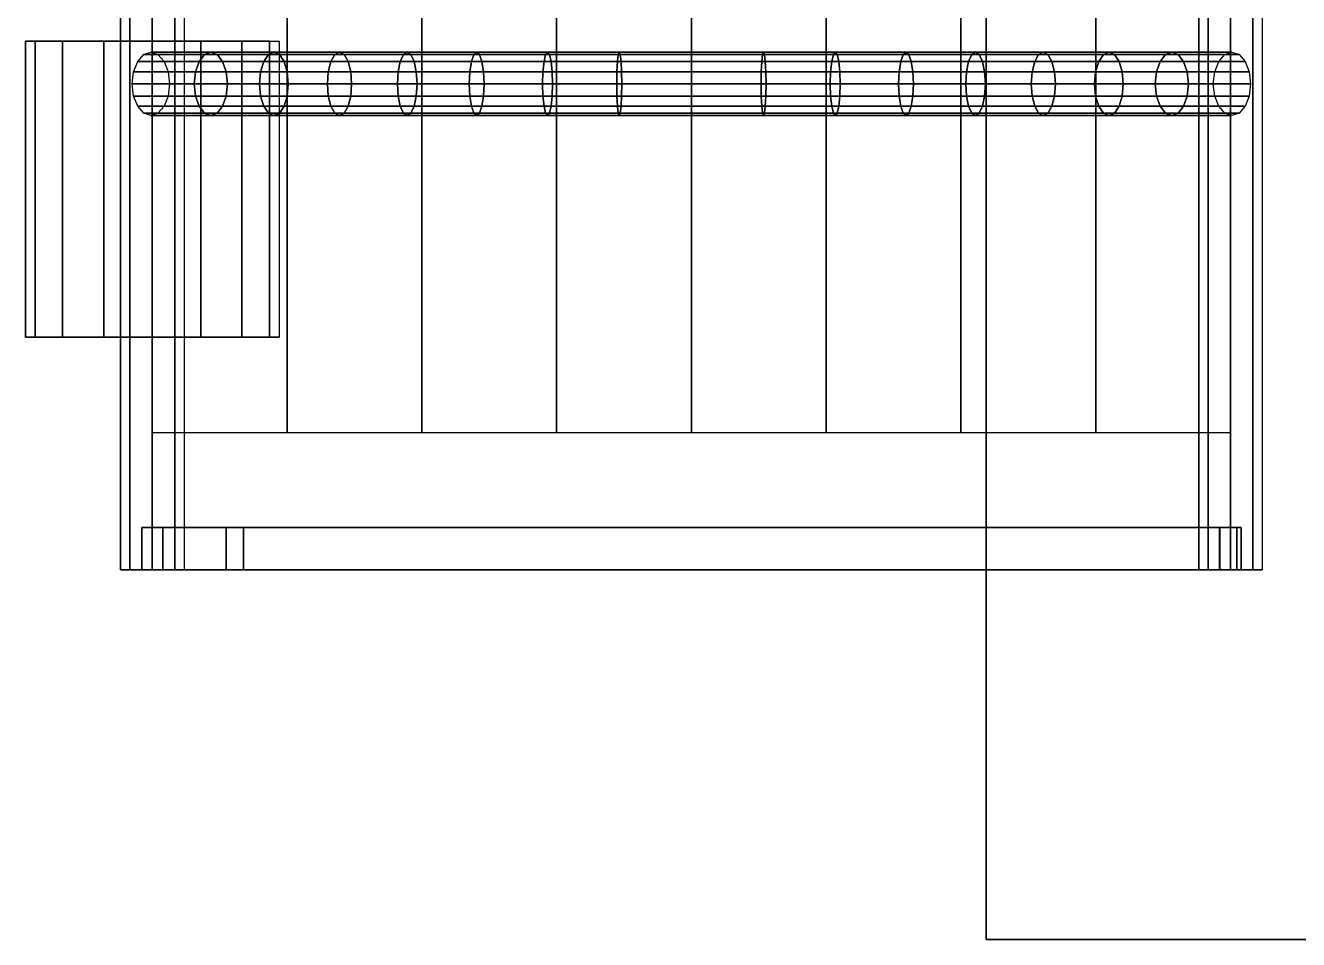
# Model space of a CAD drawing. Extents: x -45 to 195, y -45 to 195.
# Drawn here: x -45.4 to 14.8, y 0 to 43.3 of the extents above; entities that cross this region are included whole.
import ezdxf

# ---------------------------------------------------------------- set-up
doc = ezdxf.new("R2010")
doc.units = 0
doc.header["$MEASUREMENT"] = 0
doc.layers.get('0').update_dxf_attribs({"linetype": 'CONTINUOUS'})

msp = doc.modelspace()

# ---------------------------------------------------------------- linework, layer by layer
at = {"color": 7}
for p, q in [((0, 0, 72), (0, 150, 72)), ((150, 0, 72), (0, 0, 72))]:
    msp.add_line(p, q, dxfattribs=at)
at = {"extrusion": (0, -1, 0)}
msp.add_line((-39.94, 19.494), (12.06, 19.494), dxfattribs=at)
for centre, radius in [((-39.44, 65.5, -28.509), 6), ((-39.44, 65.5, -17.494), 1.5), ((-39.44, 46, -17.494), 1.5), ((11.56, 46, -17.494), 1.5)]:
    msp.add_circle(centre, radius, dxfattribs=at)
at = {"color": 7}
for points in [[(150, 150, 77), (0, 150, 77), (0, 0, 77), (150, 0, 77)], [(150, 150, 72), (0, 150, 72), (0, 0, 72), (150, 0, 72)]]:
    msp.add_3dface(points, dxfattribs=at)
for points in [[(-37.223, 41.555, 43.506), (-37.392, 41.068, 43.229), (-40.323, 41.068, 45.187), (-40.132, 41.555, 45.45)], [(-36.968, 41.88, 43.921), (-37.223, 41.555, 43.506), (-40.132, 41.555, 45.45), (-39.846, 41.88, 45.843)], [(-36.668, 41.994, 44.41), (-36.968, 41.88, 43.921), (-39.846, 41.88, 45.843), (-39.508, 41.994, 46.308)], [(-36.368, 41.88, 44.9), (-36.668, 41.994, 44.41), (-39.508, 41.994, 46.308), (-39.171, 41.88, 46.772)], [(-36.114, 41.555, 45.315), (-36.368, 41.88, 44.9), (-39.171, 41.88, 46.772), (-38.885, 41.555, 47.166)], [(-35.944, 41.068, 45.592), (-36.114, 41.555, 45.315), (-38.885, 41.555, 47.166), (-38.694, 41.068, 47.429)], [(-34.17, 41.555, 41.796), (-34.317, 41.068, 41.506), (-37.392, 41.068, 43.229), (-37.223, 41.555, 43.506)], [(-33.949, 41.88, 42.23), (-34.17, 41.555, 41.796), (-37.223, 41.555, 43.506), (-36.968, 41.88, 43.921)], [(-33.688, 41.994, 42.741), (-33.949, 41.88, 42.23), (-36.968, 41.88, 43.921), (-36.668, 41.994, 44.41)], [(-33.428, 41.88, 43.253), (-33.688, 41.994, 42.741), (-36.668, 41.994, 44.41), (-36.368, 41.88, 44.9)], [(-33.207, 41.555, 43.686), (-33.428, 41.88, 43.253), (-36.368, 41.88, 44.9), (-36.114, 41.555, 45.315)], [(-33.059, 41.068, 43.976), (-33.207, 41.555, 43.686), (-36.114, 41.555, 45.315), (-35.944, 41.068, 45.592)], [(-30.992, 41.555, 40.331), (-31.117, 41.068, 40.031), (-34.317, 41.068, 41.506), (-34.17, 41.555, 41.796)], [(-30.806, 41.88, 40.781), (-30.992, 41.555, 40.331), (-34.17, 41.555, 41.796), (-33.949, 41.88, 42.23)], [(-30.586, 41.994, 41.311), (-30.806, 41.88, 40.781), (-33.949, 41.88, 42.23), (-33.688, 41.994, 42.741)], [(-30.367, 41.88, 41.842), (-30.586, 41.994, 41.311), (-33.688, 41.994, 42.741), (-33.428, 41.88, 43.253)], [(-30.18, 41.555, 42.291), (-30.367, 41.88, 41.842), (-33.428, 41.88, 43.253), (-33.207, 41.555, 43.686)], [(-30.056, 41.068, 42.592), (-30.18, 41.555, 42.291), (-33.207, 41.555, 43.686), (-33.059, 41.068, 43.976)], [(-27.71, 41.555, 39.12), (-27.81, 41.068, 38.811), (-31.117, 41.068, 40.031), (-30.992, 41.555, 40.331)], [(-27.559, 41.88, 39.583), (-27.71, 41.555, 39.12), (-30.992, 41.555, 40.331), (-30.806, 41.88, 40.781)], [(-27.382, 41.994, 40.129), (-27.559, 41.88, 39.583), (-30.806, 41.88, 40.781), (-30.586, 41.994, 41.311)], [(-27.205, 41.88, 40.675), (-27.382, 41.994, 40.129), (-30.586, 41.994, 41.311), (-30.367, 41.88, 41.842)], [(-27.054, 41.555, 41.138), (-27.205, 41.88, 40.675), (-30.367, 41.88, 41.842), (-30.18, 41.555, 42.291)], [(-26.954, 41.068, 41.447), (-27.054, 41.555, 41.138), (-30.18, 41.555, 42.291), (-30.056, 41.068, 42.592)], [(-24.342, 41.555, 38.171), (-24.418, 41.068, 37.854), (-27.81, 41.068, 38.811), (-27.71, 41.555, 39.12)], [(-24.229, 41.88, 38.644), (-24.342, 41.555, 38.171), (-27.71, 41.555, 39.12), (-27.559, 41.88, 39.583)], [(-24.095, 41.994, 39.202), (-24.229, 41.88, 38.644), (-27.559, 41.88, 39.583), (-27.382, 41.994, 40.129)], [(-23.961, 41.88, 39.76), (-24.095, 41.994, 39.202), (-27.382, 41.994, 40.129), (-27.205, 41.88, 40.675)], [(-23.847, 41.555, 40.233), (-23.961, 41.88, 39.76), (-27.205, 41.88, 40.675), (-27.054, 41.555, 41.138)], [(-23.771, 41.068, 40.549), (-23.847, 41.555, 40.233), (-27.054, 41.555, 41.138), (-26.954, 41.068, 41.447)], [(-20.91, 41.555, 37.488), (-20.961, 41.068, 37.167), (-24.418, 41.068, 37.854), (-24.342, 41.555, 38.171)], [(-20.834, 41.88, 37.969), (-20.91, 41.555, 37.488), (-24.342, 41.555, 38.171), (-24.229, 41.88, 38.644)], [(-20.745, 41.994, 38.536), (-20.834, 41.88, 37.969), (-24.229, 41.88, 38.644), (-24.095, 41.994, 39.202)], [(-20.655, 41.88, 39.103), (-20.745, 41.994, 38.536), (-24.095, 41.994, 39.202), (-23.961, 41.88, 39.76)], [(-20.579, 41.555, 39.583), (-20.655, 41.88, 39.103), (-23.961, 41.88, 39.76), (-23.847, 41.555, 40.233)], [(-20.528, 41.068, 39.904), (-20.579, 41.555, 39.583), (-23.847, 41.555, 40.233), (-23.771, 41.068, 40.549)], [(-17.436, 41.555, 37.077), (-17.461, 41.068, 36.753), (-20.961, 41.068, 37.167), (-20.91, 41.555, 37.488)], [(-17.398, 41.88, 37.562), (-17.436, 41.555, 37.077), (-20.91, 41.555, 37.488), (-20.834, 41.88, 37.969)], [(-17.353, 41.994, 38.134), (-17.398, 41.88, 37.562), (-20.834, 41.88, 37.969), (-20.745, 41.994, 38.536)], [(-17.308, 41.88, 38.706), (-17.353, 41.994, 38.134), (-20.745, 41.994, 38.536), (-20.655, 41.88, 39.103)], [(-17.269, 41.555, 39.191), (-17.308, 41.88, 38.706), (-20.655, 41.88, 39.103), (-20.579, 41.555, 39.583)], [(-17.244, 41.068, 39.516), (-17.269, 41.555, 39.191), (-20.579, 41.555, 39.583), (-20.528, 41.068, 39.904)], [(-13.94, 41.555, 36.939), (-13.94, 41.068, 36.614), (-17.461, 41.068, 36.753), (-17.436, 41.555, 37.077)], [(-13.94, 41.88, 37.426), (-13.94, 41.555, 36.939), (-17.436, 41.555, 37.077), (-17.398, 41.88, 37.562)], [(-13.94, 41.994, 38), (-13.94, 41.88, 37.426), (-17.398, 41.88, 37.562), (-17.353, 41.994, 38.134)], [(-13.94, 41.88, 38.574), (-13.94, 41.994, 38), (-17.353, 41.994, 38.134), (-17.308, 41.88, 38.706)], [(-13.94, 41.555, 39.061), (-13.94, 41.88, 38.574), (-17.308, 41.88, 38.706), (-17.269, 41.555, 39.191)], [(-13.94, 41.068, 39.386), (-13.94, 41.555, 39.061), (-17.269, 41.555, 39.191), (-17.244, 41.068, 39.516)], [(-10.527, 41.994, 38.134), (-10.482, 41.88, 37.562), (-13.94, 41.88, 37.426), (-13.94, 41.994, 38)], [(-10.572, 41.88, 38.706), (-10.527, 41.994, 38.134), (-13.94, 41.994, 38), (-13.94, 41.88, 38.574)], [(-10.482, 41.88, 37.562), (-10.443, 41.555, 37.077), (-13.94, 41.555, 36.939), (-13.94, 41.88, 37.426)], [(-10.61, 41.555, 39.191), (-10.572, 41.88, 38.706), (-13.94, 41.88, 38.574), (-13.94, 41.555, 39.061)], [(-10.443, 41.555, 37.077), (-10.418, 41.068, 36.753), (-13.94, 41.068, 36.614), (-13.94, 41.555, 36.939)], [(-10.635, 41.068, 39.516), (-10.61, 41.555, 39.191), (-13.94, 41.555, 39.061), (-13.94, 41.068, 39.386)], [(-7.352, 41.068, 39.904), (-7.301, 41.555, 39.583), (-10.61, 41.555, 39.191), (-10.635, 41.068, 39.516)], [(-7.301, 41.555, 39.583), (-7.225, 41.88, 39.103), (-10.572, 41.88, 38.706), (-10.61, 41.555, 39.191)], [(-7.225, 41.88, 39.103), (-7.135, 41.994, 38.536), (-10.527, 41.994, 38.134), (-10.572, 41.88, 38.706)], [(-7.135, 41.994, 38.536), (-7.045, 41.88, 37.969), (-10.482, 41.88, 37.562), (-10.527, 41.994, 38.134)], [(-7.045, 41.88, 37.969), (-6.969, 41.555, 37.488), (-10.443, 41.555, 37.077), (-10.482, 41.88, 37.562)], [(-6.969, 41.555, 37.488), (-6.918, 41.068, 37.167), (-10.418, 41.068, 36.753), (-10.443, 41.555, 37.077)], [(-4.108, 41.068, 40.549), (-4.032, 41.555, 40.233), (-7.301, 41.555, 39.583), (-7.352, 41.068, 39.904)], [(-4.032, 41.555, 40.233), (-3.919, 41.88, 39.76), (-7.225, 41.88, 39.103), (-7.301, 41.555, 39.583)], [(-3.919, 41.88, 39.76), (-3.785, 41.994, 39.202), (-7.135, 41.994, 38.536), (-7.225, 41.88, 39.103)], [(-3.785, 41.994, 39.202), (-3.651, 41.88, 38.644), (-7.045, 41.88, 37.969), (-7.135, 41.994, 38.536)], [(-3.651, 41.88, 38.644), (-3.537, 41.555, 38.171), (-6.969, 41.555, 37.488), (-7.045, 41.88, 37.969)], [(-3.537, 41.555, 38.171), (-3.461, 41.068, 37.854), (-6.918, 41.068, 37.167), (-6.969, 41.555, 37.488)], [(-0.926, 41.068, 41.447), (-0.825, 41.555, 41.138), (-4.032, 41.555, 40.233), (-4.108, 41.068, 40.549)], [(-0.825, 41.555, 41.138), (-0.675, 41.88, 40.675), (-3.919, 41.88, 39.76), (-4.032, 41.555, 40.233)], [(-0.675, 41.88, 40.675), (-0.497, 41.994, 40.129), (-3.785, 41.994, 39.202), (-3.919, 41.88, 39.76)], [(-0.497, 41.994, 40.129), (-0.32, 41.88, 39.583), (-3.651, 41.88, 38.644), (-3.785, 41.994, 39.202)], [(-0.32, 41.88, 39.583), (-0.17, 41.555, 39.12), (-3.537, 41.555, 38.171), (-3.651, 41.88, 38.644)], [(-0.17, 41.555, 39.12), (-0.069, 41.068, 38.811), (-3.461, 41.068, 37.854), (-3.537, 41.555, 38.171)], [(2.177, 41.068, 42.592), (2.301, 41.555, 42.291), (-0.825, 41.555, 41.138), (-0.926, 41.068, 41.447)], [(2.301, 41.555, 42.291), (2.487, 41.88, 41.842), (-0.675, 41.88, 40.675), (-0.825, 41.555, 41.138)], [(2.487, 41.88, 41.842), (2.707, 41.994, 41.311), (-0.497, 41.994, 40.129), (-0.675, 41.88, 40.675)], [(2.707, 41.994, 41.311), (2.927, 41.88, 40.781), (-0.32, 41.88, 39.583), (-0.497, 41.994, 40.129)], [(2.927, 41.88, 40.781), (3.113, 41.555, 40.331), (-0.17, 41.555, 39.12), (-0.32, 41.88, 39.583)], [(3.113, 41.555, 40.331), (3.237, 41.068, 40.031), (-0.069, 41.068, 38.811), (-0.17, 41.555, 39.12)], [(5.18, 41.068, 43.976), (5.327, 41.555, 43.686), (2.301, 41.555, 42.291), (2.177, 41.068, 42.592)], [(5.327, 41.555, 43.686), (5.548, 41.88, 43.253), (2.487, 41.88, 41.842), (2.301, 41.555, 42.291)], [(5.548, 41.88, 43.253), (5.809, 41.994, 42.741), (2.707, 41.994, 41.311), (2.487, 41.88, 41.842)], [(5.809, 41.994, 42.741), (6.07, 41.88, 42.23), (2.927, 41.88, 40.781), (2.707, 41.994, 41.311)], [(6.07, 41.88, 42.23), (6.29, 41.555, 41.796), (3.113, 41.555, 40.331), (2.927, 41.88, 40.781)], [(6.29, 41.555, 41.796), (6.438, 41.068, 41.506), (3.237, 41.068, 40.031), (3.113, 41.555, 40.331)], [(8.065, 41.068, 45.592), (8.235, 41.555, 45.315), (5.327, 41.555, 43.686), (5.18, 41.068, 43.976)], [(8.235, 41.555, 45.315), (8.489, 41.88, 44.9), (5.548, 41.88, 43.253), (5.327, 41.555, 43.686)], [(8.489, 41.88, 44.9), (8.789, 41.994, 44.41), (5.809, 41.994, 42.741), (5.548, 41.88, 43.253)], [(8.789, 41.994, 44.41), (9.089, 41.88, 43.921), (6.07, 41.88, 42.23), (5.809, 41.994, 42.741)], [(9.089, 41.88, 43.921), (9.343, 41.555, 43.506), (6.29, 41.555, 41.796), (6.07, 41.88, 42.23)], [(9.343, 41.555, 43.506), (9.513, 41.068, 43.229), (6.438, 41.068, 41.506), (6.29, 41.555, 41.796)], [(10.814, 41.068, 47.429), (11.006, 41.555, 47.166), (8.235, 41.555, 45.315), (8.065, 41.068, 45.592)], [(11.006, 41.555, 47.166), (11.292, 41.88, 46.772), (8.489, 41.88, 44.9), (8.235, 41.555, 45.315)], [(11.292, 41.88, 46.772), (11.629, 41.994, 46.308), (8.789, 41.994, 44.41), (8.489, 41.88, 44.9)], [(11.629, 41.994, 46.308), (11.966, 41.88, 45.843), (9.089, 41.88, 43.921), (8.789, 41.994, 44.41)], [(11.966, 41.88, 45.843), (12.252, 41.555, 45.45), (9.343, 41.555, 43.506), (9.089, 41.88, 43.921)], [(12.252, 41.555, 45.45), (12.444, 41.068, 45.187), (9.513, 41.068, 43.229), (9.343, 41.555, 43.506)], [(-37.392, 41.068, 43.229), (-37.452, 40.494, 43.131), (-40.39, 40.494, 45.094), (-40.323, 41.068, 45.187)], [(-35.885, 40.494, 45.689), (-35.944, 41.068, 45.592), (-38.694, 41.068, 47.429), (-38.627, 40.494, 47.521)], [(-34.317, 41.068, 41.506), (-34.369, 40.494, 41.405), (-37.452, 40.494, 43.131), (-37.392, 41.068, 43.229)], [(-33.007, 40.494, 44.078), (-33.059, 41.068, 43.976), (-35.944, 41.068, 45.592), (-35.885, 40.494, 45.689)], [(-31.117, 41.068, 40.031), (-31.16, 40.494, 39.925), (-34.369, 40.494, 41.405), (-34.317, 41.068, 41.506)], [(-30.012, 40.494, 42.697), (-30.056, 41.068, 42.592), (-33.059, 41.068, 43.976), (-33.007, 40.494, 44.078)], [(-27.81, 41.068, 38.811), (-27.845, 40.494, 38.702), (-31.16, 40.494, 39.925), (-31.117, 41.068, 40.031)], [(-26.918, 40.494, 41.556), (-26.954, 41.068, 41.447), (-30.056, 41.068, 42.592), (-30.012, 40.494, 42.697)], [(-24.418, 41.068, 37.854), (-24.445, 40.494, 37.743), (-27.845, 40.494, 38.702), (-27.81, 41.068, 38.811)], [(-23.744, 40.494, 40.66), (-23.771, 41.068, 40.549), (-26.954, 41.068, 41.447), (-26.918, 40.494, 41.556)], [(-20.961, 41.068, 37.167), (-20.979, 40.494, 37.054), (-24.445, 40.494, 37.743), (-24.418, 41.068, 37.854)], [(-20.51, 40.494, 40.017), (-20.528, 41.068, 39.904), (-23.771, 41.068, 40.549), (-23.744, 40.494, 40.66)], [(-17.461, 41.068, 36.753), (-17.47, 40.494, 36.639), (-20.979, 40.494, 37.054), (-20.961, 41.068, 37.167)], [(-17.235, 40.494, 39.629), (-17.244, 41.068, 39.516), (-20.528, 41.068, 39.904), (-20.51, 40.494, 40.017)], [(-13.94, 41.068, 36.614), (-13.94, 40.494, 36.5), (-17.47, 40.494, 36.639), (-17.461, 41.068, 36.753)], [(-13.94, 40.494, 39.5), (-13.94, 41.068, 39.386), (-17.244, 41.068, 39.516), (-17.235, 40.494, 39.629)], [(-10.418, 41.068, 36.753), (-10.409, 40.494, 36.639), (-13.94, 40.494, 36.5), (-13.94, 41.068, 36.614)], [(-10.644, 40.494, 39.629), (-10.635, 41.068, 39.516), (-13.94, 41.068, 39.386), (-13.94, 40.494, 39.5)], [(-7.369, 40.494, 40.017), (-7.352, 41.068, 39.904), (-10.635, 41.068, 39.516), (-10.644, 40.494, 39.629)], [(-6.918, 41.068, 37.167), (-6.9, 40.494, 37.054), (-10.409, 40.494, 36.639), (-10.418, 41.068, 36.753)], [(-4.135, 40.494, 40.66), (-4.108, 41.068, 40.549), (-7.352, 41.068, 39.904), (-7.369, 40.494, 40.017)], [(-3.461, 41.068, 37.854), (-3.435, 40.494, 37.743), (-6.9, 40.494, 37.054), (-6.918, 41.068, 37.167)], [(-0.961, 40.494, 41.556), (-0.926, 41.068, 41.447), (-4.108, 41.068, 40.549), (-4.135, 40.494, 40.66)], [(-0.069, 41.068, 38.811), (-0.034, 40.494, 38.702), (-3.435, 40.494, 37.743), (-3.461, 41.068, 37.854)], [(2.133, 40.494, 42.697), (2.177, 41.068, 42.592), (-0.926, 41.068, 41.447), (-0.961, 40.494, 41.556)], [(3.237, 41.068, 40.031), (3.281, 40.494, 39.925), (-0.034, 40.494, 38.702), (-0.069, 41.068, 38.811)], [(5.128, 40.494, 44.078), (5.18, 41.068, 43.976), (2.177, 41.068, 42.592), (2.133, 40.494, 42.697)], [(6.438, 41.068, 41.506), (6.49, 40.494, 41.405), (3.281, 40.494, 39.925), (3.237, 41.068, 40.031)], [(8.005, 40.494, 45.689), (8.065, 41.068, 45.592), (5.18, 41.068, 43.976), (5.128, 40.494, 44.078)], [(9.513, 41.068, 43.229), (9.573, 40.494, 43.131), (6.49, 40.494, 41.405), (6.438, 41.068, 41.506)], [(10.747, 40.494, 47.521), (10.814, 41.068, 47.429), (8.065, 41.068, 45.592), (8.005, 40.494, 45.689)], [(12.444, 41.068, 45.187), (12.511, 40.494, 45.094), (9.573, 40.494, 43.131), (9.513, 41.068, 43.229)], [(-37.452, 40.494, 43.131), (-37.392, 39.92, 43.229), (-40.323, 39.92, 45.187), (-40.39, 40.494, 45.094)], [(-35.944, 39.92, 45.592), (-35.885, 40.494, 45.689), (-38.627, 40.494, 47.521), (-38.694, 39.92, 47.429)], [(-34.369, 40.494, 41.405), (-34.317, 39.92, 41.506), (-37.392, 39.92, 43.229), (-37.452, 40.494, 43.131)], [(-33.059, 39.92, 43.976), (-33.007, 40.494, 44.078), (-35.885, 40.494, 45.689), (-35.944, 39.92, 45.592)], [(-31.16, 40.494, 39.925), (-31.117, 39.92, 40.031), (-34.317, 39.92, 41.506), (-34.369, 40.494, 41.405)], [(-30.056, 39.92, 42.592), (-30.012, 40.494, 42.697), (-33.007, 40.494, 44.078), (-33.059, 39.92, 43.976)], [(-27.845, 40.494, 38.702), (-27.81, 39.92, 38.811), (-31.117, 39.92, 40.031), (-31.16, 40.494, 39.925)], [(-26.954, 39.92, 41.447), (-26.918, 40.494, 41.556), (-30.012, 40.494, 42.697), (-30.056, 39.92, 42.592)], [(-24.445, 40.494, 37.743), (-24.418, 39.92, 37.854), (-27.81, 39.92, 38.811), (-27.845, 40.494, 38.702)], [(-23.771, 39.92, 40.549), (-23.744, 40.494, 40.66), (-26.918, 40.494, 41.556), (-26.954, 39.92, 41.447)], [(-20.979, 40.494, 37.054), (-20.961, 39.92, 37.167), (-24.418, 39.92, 37.854), (-24.445, 40.494, 37.743)], [(-20.528, 39.92, 39.904), (-20.51, 40.494, 40.017), (-23.744, 40.494, 40.66), (-23.771, 39.92, 40.549)], [(-17.47, 40.494, 36.639), (-17.461, 39.92, 36.753), (-20.961, 39.92, 37.167), (-20.979, 40.494, 37.054)], [(-17.244, 39.92, 39.516), (-17.235, 40.494, 39.629), (-20.51, 40.494, 40.017), (-20.528, 39.92, 39.904)], [(-13.94, 40.494, 36.5), (-13.94, 39.92, 36.614), (-17.461, 39.92, 36.753), (-17.47, 40.494, 36.639)], [(-13.94, 39.92, 39.386), (-13.94, 40.494, 39.5), (-17.235, 40.494, 39.629), (-17.244, 39.92, 39.516)], [(-10.635, 39.92, 39.516), (-10.644, 40.494, 39.629), (-13.94, 40.494, 39.5), (-13.94, 39.92, 39.386)], [(-10.409, 40.494, 36.639), (-10.418, 39.92, 36.753), (-13.94, 39.92, 36.614), (-13.94, 40.494, 36.5)], [(-7.352, 39.92, 39.904), (-7.369, 40.494, 40.017), (-10.644, 40.494, 39.629), (-10.635, 39.92, 39.516)], [(-6.9, 40.494, 37.054), (-6.918, 39.92, 37.167), (-10.418, 39.92, 36.753), (-10.409, 40.494, 36.639)], [(-4.108, 39.92, 40.549), (-4.135, 40.494, 40.66), (-7.369, 40.494, 40.017), (-7.352, 39.92, 39.904)], [(-3.435, 40.494, 37.743), (-3.461, 39.92, 37.854), (-6.918, 39.92, 37.167), (-6.9, 40.494, 37.054)], [(-0.926, 39.92, 41.447), (-0.961, 40.494, 41.556), (-4.135, 40.494, 40.66), (-4.108, 39.92, 40.549)], [(-0.034, 40.494, 38.702), (-0.069, 39.92, 38.811), (-3.461, 39.92, 37.854), (-3.435, 40.494, 37.743)], [(2.177, 39.92, 42.592), (2.133, 40.494, 42.697), (-0.961, 40.494, 41.556), (-0.926, 39.92, 41.447)], [(3.281, 40.494, 39.925), (3.237, 39.92, 40.031), (-0.069, 39.92, 38.811), (-0.034, 40.494, 38.702)], [(5.18, 39.92, 43.976), (5.128, 40.494, 44.078), (2.133, 40.494, 42.697), (2.177, 39.92, 42.592)], [(6.49, 40.494, 41.405), (6.438, 39.92, 41.506), (3.237, 39.92, 40.031), (3.281, 40.494, 39.925)], [(8.065, 39.92, 45.592), (8.005, 40.494, 45.689), (5.128, 40.494, 44.078), (5.18, 39.92, 43.976)], [(9.573, 40.494, 43.131), (9.513, 39.92, 43.229), (6.438, 39.92, 41.506), (6.49, 40.494, 41.405)], [(10.814, 39.92, 47.429), (10.747, 40.494, 47.521), (8.005, 40.494, 45.689), (8.065, 39.92, 45.592)], [(12.511, 40.494, 45.094), (12.444, 39.92, 45.187), (9.513, 39.92, 43.229), (9.573, 40.494, 43.131)], [(-37.392, 39.92, 43.229), (-37.223, 39.434, 43.506), (-40.132, 39.434, 45.45), (-40.323, 39.92, 45.187)], [(-36.114, 39.434, 45.315), (-35.944, 39.92, 45.592), (-38.694, 39.92, 47.429), (-38.885, 39.434, 47.166)], [(-34.317, 39.92, 41.506), (-34.17, 39.434, 41.796), (-37.223, 39.434, 43.506), (-37.392, 39.92, 43.229)], [(-33.207, 39.434, 43.686), (-33.059, 39.92, 43.976), (-35.944, 39.92, 45.592), (-36.114, 39.434, 45.315)], [(-31.117, 39.92, 40.031), (-30.992, 39.434, 40.331), (-34.17, 39.434, 41.796), (-34.317, 39.92, 41.506)], [(-30.18, 39.434, 42.291), (-30.056, 39.92, 42.592), (-33.059, 39.92, 43.976), (-33.207, 39.434, 43.686)], [(-27.81, 39.92, 38.811), (-27.71, 39.434, 39.12), (-30.992, 39.434, 40.331), (-31.117, 39.92, 40.031)], [(-27.054, 39.434, 41.138), (-26.954, 39.92, 41.447), (-30.056, 39.92, 42.592), (-30.18, 39.434, 42.291)], [(-24.418, 39.92, 37.854), (-24.342, 39.434, 38.171), (-27.71, 39.434, 39.12), (-27.81, 39.92, 38.811)], [(-23.847, 39.434, 40.233), (-23.771, 39.92, 40.549), (-26.954, 39.92, 41.447), (-27.054, 39.434, 41.138)], [(-20.961, 39.92, 37.167), (-20.91, 39.434, 37.488), (-24.342, 39.434, 38.171), (-24.418, 39.92, 37.854)], [(-20.579, 39.434, 39.583), (-20.528, 39.92, 39.904), (-23.771, 39.92, 40.549), (-23.847, 39.434, 40.233)], [(-17.461, 39.92, 36.753), (-17.436, 39.434, 37.077), (-20.91, 39.434, 37.488), (-20.961, 39.92, 37.167)], [(-17.269, 39.434, 39.191), (-17.244, 39.92, 39.516), (-20.528, 39.92, 39.904), (-20.579, 39.434, 39.583)], [(-13.94, 39.92, 36.614), (-13.94, 39.434, 36.939), (-17.436, 39.434, 37.077), (-17.461, 39.92, 36.753)], [(-13.94, 39.434, 39.061), (-13.94, 39.92, 39.386), (-17.244, 39.92, 39.516), (-17.269, 39.434, 39.191)], [(-10.61, 39.434, 39.191), (-10.635, 39.92, 39.516), (-13.94, 39.92, 39.386), (-13.94, 39.434, 39.061)], [(-10.418, 39.92, 36.753), (-10.443, 39.434, 37.077), (-13.94, 39.434, 36.939), (-13.94, 39.92, 36.614)], [(-7.301, 39.434, 39.583), (-7.352, 39.92, 39.904), (-10.635, 39.92, 39.516), (-10.61, 39.434, 39.191)], [(-6.918, 39.92, 37.167), (-6.969, 39.434, 37.488), (-10.443, 39.434, 37.077), (-10.418, 39.92, 36.753)], [(-4.032, 39.434, 40.233), (-4.108, 39.92, 40.549), (-7.352, 39.92, 39.904), (-7.301, 39.434, 39.583)], [(-3.461, 39.92, 37.854), (-3.537, 39.434, 38.171), (-6.969, 39.434, 37.488), (-6.918, 39.92, 37.167)], [(-0.825, 39.434, 41.138), (-0.926, 39.92, 41.447), (-4.108, 39.92, 40.549), (-4.032, 39.434, 40.233)], [(-0.069, 39.92, 38.811), (-0.17, 39.434, 39.12), (-3.537, 39.434, 38.171), (-3.461, 39.92, 37.854)], [(2.301, 39.434, 42.291), (2.177, 39.92, 42.592), (-0.926, 39.92, 41.447), (-0.825, 39.434, 41.138)], [(3.237, 39.92, 40.031), (3.113, 39.434, 40.331), (-0.17, 39.434, 39.12), (-0.069, 39.92, 38.811)], [(5.327, 39.434, 43.686), (5.18, 39.92, 43.976), (2.177, 39.92, 42.592), (2.301, 39.434, 42.291)], [(6.438, 39.92, 41.506), (6.29, 39.434, 41.796), (3.113, 39.434, 40.331), (3.237, 39.92, 40.031)], [(8.235, 39.434, 45.315), (8.065, 39.92, 45.592), (5.18, 39.92, 43.976), (5.327, 39.434, 43.686)], [(9.513, 39.92, 43.229), (9.343, 39.434, 43.506), (6.29, 39.434, 41.796), (6.438, 39.92, 41.506)], [(11.006, 39.434, 47.166), (10.814, 39.92, 47.429), (8.065, 39.92, 45.592), (8.235, 39.434, 45.315)], [(12.444, 39.92, 45.187), (12.252, 39.434, 45.45), (9.343, 39.434, 43.506), (9.513, 39.92, 43.229)], [(-37.223, 39.434, 43.506), (-36.968, 39.108, 43.921), (-39.846, 39.108, 45.843), (-40.132, 39.434, 45.45)], [(-36.368, 39.108, 44.9), (-36.114, 39.434, 45.315), (-38.885, 39.434, 47.166), (-39.171, 39.108, 46.772)], [(-34.17, 39.434, 41.796), (-33.949, 39.108, 42.23), (-36.968, 39.108, 43.921), (-37.223, 39.434, 43.506)], [(-33.428, 39.108, 43.253), (-33.207, 39.434, 43.686), (-36.114, 39.434, 45.315), (-36.368, 39.108, 44.9)], [(-30.992, 39.434, 40.331), (-30.806, 39.108, 40.781), (-33.949, 39.108, 42.23), (-34.17, 39.434, 41.796)], [(-30.367, 39.108, 41.842), (-30.18, 39.434, 42.291), (-33.207, 39.434, 43.686), (-33.428, 39.108, 43.253)], [(-27.71, 39.434, 39.12), (-27.559, 39.108, 39.583), (-30.806, 39.108, 40.781), (-30.992, 39.434, 40.331)], [(-27.205, 39.108, 40.675), (-27.054, 39.434, 41.138), (-30.18, 39.434, 42.291), (-30.367, 39.108, 41.842)], [(-24.342, 39.434, 38.171), (-24.229, 39.108, 38.644), (-27.559, 39.108, 39.583), (-27.71, 39.434, 39.12)], [(-23.961, 39.108, 39.76), (-23.847, 39.434, 40.233), (-27.054, 39.434, 41.138), (-27.205, 39.108, 40.675)], [(-20.91, 39.434, 37.488), (-20.834, 39.108, 37.969), (-24.229, 39.108, 38.644), (-24.342, 39.434, 38.171)], [(-20.655, 39.108, 39.103), (-20.579, 39.434, 39.583), (-23.847, 39.434, 40.233), (-23.961, 39.108, 39.76)], [(-17.436, 39.434, 37.077), (-17.398, 39.108, 37.562), (-20.834, 39.108, 37.969), (-20.91, 39.434, 37.488)], [(-17.308, 39.108, 38.706), (-17.269, 39.434, 39.191), (-20.579, 39.434, 39.583), (-20.655, 39.108, 39.103)], [(-13.94, 39.434, 36.939), (-13.94, 39.108, 37.426), (-17.398, 39.108, 37.562), (-17.436, 39.434, 37.077)], [(-13.94, 39.108, 38.574), (-13.94, 39.434, 39.061), (-17.269, 39.434, 39.191), (-17.308, 39.108, 38.706)], [(-10.572, 39.108, 38.706), (-10.61, 39.434, 39.191), (-13.94, 39.434, 39.061), (-13.94, 39.108, 38.574)], [(-10.443, 39.434, 37.077), (-10.482, 39.108, 37.562), (-13.94, 39.108, 37.426), (-13.94, 39.434, 36.939)], [(-7.225, 39.108, 39.103), (-7.301, 39.434, 39.583), (-10.61, 39.434, 39.191), (-10.572, 39.108, 38.706)], [(-6.969, 39.434, 37.488), (-7.045, 39.108, 37.969), (-10.482, 39.108, 37.562), (-10.443, 39.434, 37.077)], [(-3.919, 39.108, 39.76), (-4.032, 39.434, 40.233), (-7.301, 39.434, 39.583), (-7.225, 39.108, 39.103)], [(-3.537, 39.434, 38.171), (-3.651, 39.108, 38.644), (-7.045, 39.108, 37.969), (-6.969, 39.434, 37.488)], [(-0.675, 39.108, 40.675), (-0.825, 39.434, 41.138), (-4.032, 39.434, 40.233), (-3.919, 39.108, 39.76)], [(-0.17, 39.434, 39.12), (-0.32, 39.108, 39.583), (-3.651, 39.108, 38.644), (-3.537, 39.434, 38.171)], [(2.487, 39.108, 41.842), (2.301, 39.434, 42.291), (-0.825, 39.434, 41.138), (-0.675, 39.108, 40.675)], [(3.113, 39.434, 40.331), (2.927, 39.108, 40.781), (-0.32, 39.108, 39.583), (-0.17, 39.434, 39.12)], [(5.548, 39.108, 43.253), (5.327, 39.434, 43.686), (2.301, 39.434, 42.291), (2.487, 39.108, 41.842)], [(6.29, 39.434, 41.796), (6.07, 39.108, 42.23), (2.927, 39.108, 40.781), (3.113, 39.434, 40.331)], [(8.489, 39.108, 44.9), (8.235, 39.434, 45.315), (5.327, 39.434, 43.686), (5.548, 39.108, 43.253)], [(9.343, 39.434, 43.506), (9.089, 39.108, 43.921), (6.07, 39.108, 42.23), (6.29, 39.434, 41.796)], [(11.292, 39.108, 46.772), (11.006, 39.434, 47.166), (8.235, 39.434, 45.315), (8.489, 39.108, 44.9)], [(12.252, 39.434, 45.45), (11.966, 39.108, 45.843), (9.089, 39.108, 43.921), (9.343, 39.434, 43.506)], [(-36.968, 39.108, 43.921), (-36.668, 38.994, 44.41), (-39.508, 38.994, 46.308), (-39.846, 39.108, 45.843)], [(-36.668, 38.994, 44.41), (-36.368, 39.108, 44.9), (-39.171, 39.108, 46.772), (-39.508, 38.994, 46.308)], [(-33.949, 39.108, 42.23), (-33.688, 38.994, 42.741), (-36.668, 38.994, 44.41), (-36.968, 39.108, 43.921)], [(-33.688, 38.994, 42.741), (-33.428, 39.108, 43.253), (-36.368, 39.108, 44.9), (-36.668, 38.994, 44.41)], [(-30.806, 39.108, 40.781), (-30.586, 38.994, 41.311), (-33.688, 38.994, 42.741), (-33.949, 39.108, 42.23)], [(-30.586, 38.994, 41.311), (-30.367, 39.108, 41.842), (-33.428, 39.108, 43.253), (-33.688, 38.994, 42.741)], [(-27.559, 39.108, 39.583), (-27.382, 38.994, 40.129), (-30.586, 38.994, 41.311), (-30.806, 39.108, 40.781)], [(-27.382, 38.994, 40.129), (-27.205, 39.108, 40.675), (-30.367, 39.108, 41.842), (-30.586, 38.994, 41.311)], [(-24.229, 39.108, 38.644), (-24.095, 38.994, 39.202), (-27.382, 38.994, 40.129), (-27.559, 39.108, 39.583)], [(-24.095, 38.994, 39.202), (-23.961, 39.108, 39.76), (-27.205, 39.108, 40.675), (-27.382, 38.994, 40.129)], [(-20.834, 39.108, 37.969), (-20.745, 38.994, 38.536), (-24.095, 38.994, 39.202), (-24.229, 39.108, 38.644)], [(-20.745, 38.994, 38.536), (-20.655, 39.108, 39.103), (-23.961, 39.108, 39.76), (-24.095, 38.994, 39.202)], [(-17.398, 39.108, 37.562), (-17.353, 38.994, 38.134), (-20.745, 38.994, 38.536), (-20.834, 39.108, 37.969)], [(-17.353, 38.994, 38.134), (-17.308, 39.108, 38.706), (-20.655, 39.108, 39.103), (-20.745, 38.994, 38.536)], [(-13.94, 39.108, 37.426), (-13.94, 38.994, 38), (-17.353, 38.994, 38.134), (-17.398, 39.108, 37.562)], [(-13.94, 38.994, 38), (-13.94, 39.108, 38.574), (-17.308, 39.108, 38.706), (-17.353, 38.994, 38.134)], [(-10.527, 38.994, 38.134), (-10.572, 39.108, 38.706), (-13.94, 39.108, 38.574), (-13.94, 38.994, 38)], [(-10.482, 39.108, 37.562), (-10.527, 38.994, 38.134), (-13.94, 38.994, 38), (-13.94, 39.108, 37.426)], [(-7.135, 38.994, 38.536), (-7.225, 39.108, 39.103), (-10.572, 39.108, 38.706), (-10.527, 38.994, 38.134)], [(-7.045, 39.108, 37.969), (-7.135, 38.994, 38.536), (-10.527, 38.994, 38.134), (-10.482, 39.108, 37.562)], [(-3.785, 38.994, 39.202), (-3.919, 39.108, 39.76), (-7.225, 39.108, 39.103), (-7.135, 38.994, 38.536)], [(-3.651, 39.108, 38.644), (-3.785, 38.994, 39.202), (-7.135, 38.994, 38.536), (-7.045, 39.108, 37.969)], [(-0.497, 38.994, 40.129), (-0.675, 39.108, 40.675), (-3.919, 39.108, 39.76), (-3.785, 38.994, 39.202)], [(-0.32, 39.108, 39.583), (-0.497, 38.994, 40.129), (-3.785, 38.994, 39.202), (-3.651, 39.108, 38.644)], [(2.707, 38.994, 41.311), (2.487, 39.108, 41.842), (-0.675, 39.108, 40.675), (-0.497, 38.994, 40.129)], [(2.927, 39.108, 40.781), (2.707, 38.994, 41.311), (-0.497, 38.994, 40.129), (-0.32, 39.108, 39.583)], [(5.809, 38.994, 42.741), (5.548, 39.108, 43.253), (2.487, 39.108, 41.842), (2.707, 38.994, 41.311)], [(6.07, 39.108, 42.23), (5.809, 38.994, 42.741), (2.707, 38.994, 41.311), (2.927, 39.108, 40.781)], [(8.789, 38.994, 44.41), (8.489, 39.108, 44.9), (5.548, 39.108, 43.253), (5.809, 38.994, 42.741)], [(9.089, 39.108, 43.921), (8.789, 38.994, 44.41), (5.809, 38.994, 42.741), (6.07, 39.108, 42.23)], [(11.629, 38.994, 46.308), (11.292, 39.108, 46.772), (8.489, 39.108, 44.9), (8.789, 38.994, 44.41)], [(11.966, 39.108, 45.843), (11.629, 38.994, 46.308), (8.789, 38.994, 44.41), (9.089, 39.108, 43.921)]]:
    msp.add_3dface(points)

# ---------------------------------------------------------------- meshes
mesh = msp.add_polymesh((2, 8), dxfattribs=dict(n_close=True))
for k, corner in enumerate([(-37.94, 17.494, 65.5), (-38.379, 17.494, 66.561), (-39.44, 17.494, 67), (-40.5, 17.494, 66.561), (-40.94, 17.494, 65.5), (-40.5, 17.494, 64.439), (-39.44, 17.494, 64), (-38.379, 17.494, 64.439), (-37.94, 69.494, 65.5), (-38.379, 69.494, 66.561), (-39.44, 69.494, 67), (-40.5, 69.494, 66.561), (-40.94, 69.494, 65.5), (-40.5, 69.494, 64.439), (-39.44, 69.494, 64), (-38.379, 69.494, 64.439)]):
    mesh.set_mesh_vertex(divmod(k, 8), corner)
mesh = msp.add_polymesh((2, 8), dxfattribs=dict(n_close=True))
for k, corner in enumerate([(-37.94, 17.494, 46), (-38.379, 17.494, 47.061), (-39.44, 17.494, 47.5), (-40.5, 17.494, 47.061), (-40.94, 17.494, 46), (-40.5, 17.494, 44.939), (-39.44, 17.494, 44.5), (-38.379, 17.494, 44.939), (-37.94, 69.494, 46), (-38.379, 69.494, 47.061), (-39.44, 69.494, 47.5), (-40.5, 69.494, 47.061), (-40.94, 69.494, 46), (-40.5, 69.494, 44.939), (-39.44, 69.494, 44.5), (-38.379, 69.494, 44.939)]):
    mesh.set_mesh_vertex(divmod(k, 8), corner)
mesh = msp.add_polymesh((2, 8), dxfattribs=dict(n_close=True))
for k, corner in enumerate([(13.06, 17.494, 46), (12.621, 17.494, 47.061), (11.56, 17.494, 47.5), (10.5, 17.494, 47.061), (10.06, 17.494, 46), (10.5, 17.494, 44.939), (11.56, 17.494, 44.5), (12.621, 17.494, 44.939), (13.06, 69.494, 46), (12.621, 69.494, 47.061), (11.56, 69.494, 47.5), (10.5, 69.494, 47.061), (10.06, 69.494, 46), (10.5, 69.494, 44.939), (11.56, 69.494, 44.5), (12.621, 69.494, 44.939)]):
    mesh.set_mesh_vertex(divmod(k, 8), corner)
mesh = msp.add_polymesh((2, 9))
for k, corner in enumerate([(11.56, 62.994, 47.5), (5.185, 62.994, 47.5), (-1.19, 62.994, 47.5), (-7.565, 62.994, 47.5), (-13.94, 62.994, 47.5), (-20.315, 62.994, 47.5), (-26.69, 62.994, 47.5), (-33.065, 62.994, 47.5), (-39.44, 62.994, 47.5), (11.56, 23.994, 47.5), (5.185, 23.994, 47.5), (-1.19, 23.994, 47.5), (-7.565, 23.994, 47.5), (-13.94, 23.994, 47.5), (-20.315, 23.994, 47.5), (-26.69, 23.994, 47.5), (-33.065, 23.994, 47.5), (-39.44, 23.994, 47.5)]):
    mesh.set_mesh_vertex(divmod(k, 9), corner)
mesh = msp.add_polymesh((2, 16), dxfattribs=dict(n_close=True))
for k, corner in enumerate([(-33.44, 28.509, 65.5), (-33.896, 28.509, 67.796), (-35.197, 28.509, 69.743), (-37.144, 28.509, 71.043), (-39.44, 28.509, 71.5), (-41.736, 28.509, 71.043), (-43.682, 28.509, 69.743), (-44.983, 28.509, 67.796), (-45.44, 28.509, 65.5), (-44.983, 28.509, 63.204), (-43.682, 28.509, 61.257), (-41.736, 28.509, 59.957), (-39.44, 28.509, 59.5), (-37.144, 28.509, 59.957), (-35.197, 28.509, 61.257), (-33.896, 28.509, 63.204), (-33.44, 42.509, 65.5), (-33.896, 42.509, 67.796), (-35.197, 42.509, 69.743), (-37.144, 42.509, 71.043), (-39.44, 42.509, 71.5), (-41.736, 42.509, 71.043), (-43.682, 42.509, 69.743), (-44.983, 42.509, 67.796), (-45.44, 42.509, 65.5), (-44.983, 42.509, 63.204), (-43.682, 42.509, 61.257), (-41.736, 42.509, 59.957), (-39.44, 42.509, 59.5), (-37.144, 42.509, 59.957), (-35.197, 42.509, 61.257), (-33.896, 42.509, 63.204)]):
    mesh.set_mesh_vertex(divmod(k, 16), corner)
mesh = msp.add_polymesh((6, 3))
for k, corner in enumerate([(-38.94, 17.494, 46), (-38.94, 19.494, 46), (-38.94, 19.494, 46), (-38.94, 17.494), (-38.94, 19.494), (-38.94, 19.494), (-39.94, 17.494), (-39.94, 19.494), (-38.94, 19.494), (-39.94, 17.494, 46), (-39.94, 19.494, 46), (-38.94, 19.494, 46), (-39.94, 17.494, 46), (-39.94, 17.494, 46), (-38.94, 17.494, 46), (-39.94, 17.494), (-39.94, 17.494), (-38.94, 17.494)]):
    mesh.set_mesh_vertex(divmod(k, 3), corner)
mesh = msp.add_polymesh((6, 3))
for k, corner in enumerate([(-39.94, 17.494, 1), (-39.94, 19.494, 1), (-39.94, 19.494, 1), (12.06, 17.494, 1), (12.06, 19.494, 1), (12.06, 19.494, 1), (12.06, 17.494), (12.06, 19.494), (12.06, 19.494, 1), (-39.94, 17.494), (-39.94, 19.494), (-39.94, 19.494, 1), (-39.94, 17.494), (-39.94, 17.494), (-39.94, 17.494, 1), (12.06, 17.494), (12.06, 17.494), (12.06, 17.494, 1)]):
    mesh.set_mesh_vertex(divmod(k, 3), corner)
mesh = msp.add_polymesh((6, 3))
for k, corner in enumerate([(12.06, 17.494, 65), (12.06, 19.494, 65), (12.06, 19.494, 65), (-39.94, 17.494, 65), (-39.94, 19.494, 65), (-39.94, 19.494, 65), (-39.94, 17.494, 66), (-39.94, 19.494, 66), (-39.94, 19.494, 65), (12.06, 17.494, 66), (12.06, 19.494, 66), (12.06, 19.494, 65), (12.06, 17.494, 66), (12.06, 17.494, 66), (12.06, 17.494, 65), (-39.94, 17.494, 66), (-39.94, 17.494, 66), (-39.94, 17.494, 65)]):
    mesh.set_mesh_vertex(divmod(k, 3), corner)
mesh = msp.add_polymesh((6, 3))
for k, corner in enumerate([(11.044, 17.494, -0.012), (11.044, 19.494, -0.012), (11.044, 19.494, -0.012), (-35.94, 17.494, 65), (-35.94, 19.494, 65), (-35.94, 19.494, 65), (-35.129, 17.494, 65.586), (-35.129, 19.494, 65.586), (-35.94, 19.494, 65), (11.854, 17.494, 0.574), (11.854, 19.494, 0.574), (11.044, 19.494, -0.012), (11.854, 17.494, 0.574), (11.854, 17.494, 0.574), (11.044, 17.494, -0.012), (-35.129, 17.494, 65.586), (-35.129, 17.494, 65.586), (-35.94, 17.494, 65)]):
    mesh.set_mesh_vertex(divmod(k, 3), corner)
mesh = msp.add_polymesh((6, 3))
for k, corner in enumerate([(11.06, 17.494), (11.06, 19.494), (11.06, 19.494), (11.06, 17.494, 66), (11.06, 19.494, 66), (11.06, 19.494, 66), (12.06, 17.494, 66), (12.06, 19.494, 66), (11.06, 19.494, 66), (12.06, 17.494), (12.06, 19.494), (11.06, 19.494), (12.06, 17.494), (12.06, 17.494), (11.06, 17.494), (12.06, 17.494, 66), (12.06, 17.494, 66), (11.06, 17.494, 66)]):
    mesh.set_mesh_vertex(divmod(k, 3), corner)

doc.saveas('drawing.dxf')
